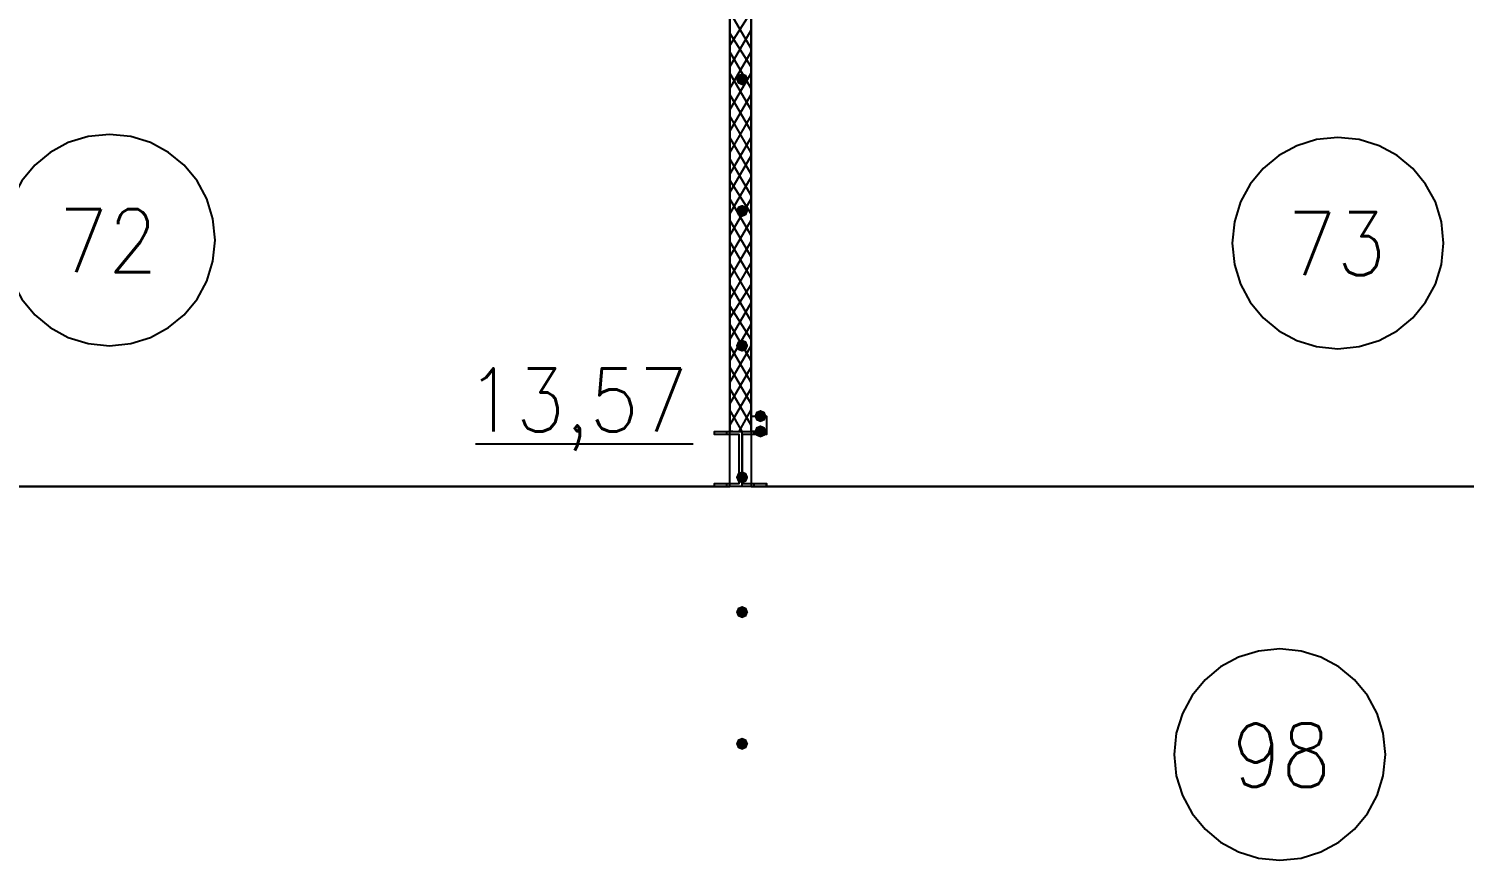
# Model space of a CAD drawing. Header units: millimetres. Extents: x 0 to 420, y 0 to 297.
# Drawn here: x 280.51 to 300.34, y 164.04 to 175.62 of the extents above; entities that cross this region are included whole.
import ezdxf

# ---------------------------------------------------------------- set-up
doc = ezdxf.new("R2010")
doc.units = ezdxf.units.MM
doc.layers.get('0').update_dxf_attribs({"linetype": 'CONTINUOUS'})
doc.styles.get("Standard").update_dxf_attribs({"font": 'STANDARD'})

msp = doc.modelspace()

# ---------------------------------------------------------------- hatches: boundary and pattern name
at = {"true_color": 0x000007}
for points in [[(290.449, 174.921333), (290.424129, 174.861537), (290.364333, 174.836667), (290.304537, 174.861537), (290.279667, 174.921333), (290.304537, 174.981129), (290.364333, 175.006), (290.424129, 174.981129)], [(290.449, 173.101), (290.424129, 173.041204), (290.364333, 173.016333), (290.304537, 173.041204), (290.279667, 173.101), (290.304537, 173.160796), (290.364333, 173.185667), (290.424129, 173.160796)], [(290.449, 171.238333), (290.424129, 171.178537), (290.364333, 171.153667), (290.304537, 171.178537), (290.279667, 171.238333), (290.304537, 171.298129), (290.364333, 171.323), (290.424129, 171.298129)], [(290.703, 170.264667), (290.678129, 170.204871), (290.618333, 170.18), (290.558538, 170.204871), (290.533667, 170.264667), (290.558537, 170.324462), (290.618333, 170.349333), (290.678129, 170.324463)], [(290.703, 170.053), (290.678129, 169.993204), (290.618333, 169.968333), (290.558538, 169.993204), (290.533667, 170.053), (290.558537, 170.112796), (290.618333, 170.137667), (290.678129, 170.112796)], [(290.449, 169.418), (290.424129, 169.358204), (290.364333, 169.333333), (290.304537, 169.358204), (290.279667, 169.418), (290.304537, 169.477796), (290.364333, 169.502667), (290.424129, 169.477796)], [(290.449, 167.555333), (290.424129, 167.495537), (290.364333, 167.470667), (290.304537, 167.495537), (290.279667, 167.555333), (290.304537, 167.615129), (290.364333, 167.64), (290.424129, 167.615129)], [(290.449, 165.735), (290.424129, 165.675204), (290.364333, 165.650333), (290.304537, 165.675204), (290.279667, 165.735), (290.304537, 165.794796), (290.364333, 165.819667), (290.424129, 165.794796)]]:
    msp.add_hatch(color=0, dxfattribs=at).paths.add_polyline_path(points, flags=0)

# ---------------------------------------------------------------- linework, layer by layer
at = {"color": 0, "true_color": 0x0000ab}
for points in [[(273.092333, 175.979667), (273.092333, 169.291), (290.195, 169.291), (290.195, 175.979667)], [(307.594, 175.979667), (290.491333, 175.979667), (290.491333, 169.291), (307.594, 169.291)]]:
    msp.add_lwpolyline(points, close=True, dxfattribs=at)
at = {"color": 0, "true_color": 0x000007}
for points in [[(290.195, 175.979667), (290.195, 170.053), (290.491333, 170.053)], [(290.491333, 170.053), (290.491333, 175.979667)], [(290.195, 175.387), (290.491333, 175.852667)], [(290.491333, 175.344667), (290.195, 175.852667)], [(290.195, 175.090667), (290.491333, 175.598667)], [(290.491333, 175.090667), (290.195, 175.556333)], [(290.195, 174.794333), (290.491333, 175.302333)], [(290.491333, 174.794333), (290.195, 175.302333)], [(290.195, 174.498), (290.491333, 175.006)], [(290.491333, 174.498), (290.195, 175.006)], [(290.195, 174.201667), (290.491333, 174.709667)], [(290.491333, 174.201667), (290.195, 174.709667)], [(290.195, 173.905333), (290.491333, 174.413333)], [(290.491333, 173.905333), (290.195, 174.413333)], [(283.083, 172.698833), (283.053328, 172.993175), (282.968227, 173.267326), (282.83357, 173.515413), (282.65523, 173.731563), (282.43908, 173.909903), (282.190993, 174.04456), (281.916842, 174.129661), (281.6225, 174.159333), (281.328158, 174.129661), (281.054007, 174.04456), (280.80592, 173.909903), (280.58977, 173.731563), (280.41143, 173.515413), (280.276773, 173.267326), (280.191672, 172.993175), (280.162, 172.698833)], [(290.195, 173.609), (290.491333, 174.117)], [(290.491333, 173.609), (290.195, 174.117)], [(300.058667, 172.6565), (300.028995, 172.950842), (299.943893, 173.224993), (299.809236, 173.47308), (299.630896, 173.68923), (299.414746, 173.86757), (299.166659, 174.002227), (298.892508, 174.087328), (298.598167, 174.117), (298.303825, 174.087328), (298.029674, 174.002227), (297.781587, 173.86757), (297.565437, 173.68923), (297.387097, 173.47308), (297.25244, 173.224993), (297.167339, 172.950842), (297.137667, 172.6565)], [(290.195, 173.355), (290.491333, 173.863)], [(290.491333, 173.312667), (290.195, 173.820667)], [(290.195, 173.058667), (290.491333, 173.566667)], [(290.491333, 173.058667), (290.195, 173.524333)], [(290.195, 172.762333), (290.491333, 173.270333)], [(290.491333, 172.762333), (290.195, 173.270333)], [(290.195, 172.466), (290.491333, 172.974)], [(290.491333, 172.466), (290.195, 172.974)], [(280.162, 172.698833), (280.191672, 172.404492), (280.276773, 172.130341), (280.41143, 171.882254), (280.58977, 171.666104), (280.80592, 171.487764), (281.054007, 171.353107), (281.328158, 171.268005), (281.6225, 171.238333), (281.916842, 171.268005), (282.190993, 171.353107), (282.43908, 171.487764), (282.65523, 171.666104), (282.83357, 171.882254), (282.968227, 172.130341), (283.053328, 172.404492), (283.083, 172.698833)], [(290.195, 172.169667), (290.491333, 172.677667)], [(290.491333, 172.169667), (290.195, 172.677667)], [(297.137667, 172.6565), (297.167339, 172.362158), (297.25244, 172.088007), (297.387097, 171.83992), (297.565437, 171.62377), (297.781587, 171.44543), (298.029674, 171.310773), (298.303825, 171.225672), (298.598167, 171.196), (298.892508, 171.225672), (299.166659, 171.310773), (299.414746, 171.44543), (299.630896, 171.62377), (299.809236, 171.83992), (299.943893, 172.088007), (300.028995, 172.362158), (300.058667, 172.6565)], [(290.195, 171.873333), (290.491333, 172.381333)], [(290.491333, 171.873333), (290.195, 172.381333)], [(290.195, 171.619333), (290.491333, 172.085)], [(290.491333, 171.577), (290.195, 172.085)], [(290.195, 171.323), (290.491333, 171.831)], [(290.491333, 171.323), (290.195, 171.788667)], [(290.195, 171.026667), (290.491333, 171.534667)], [(290.491333, 171.026667), (290.195, 171.534667)], [(290.195, 170.730333), (290.491333, 171.238333)], [(290.491333, 170.730333), (290.195, 171.238333)], [(290.195, 170.434), (290.491333, 170.942)], [(290.491333, 170.434), (290.195, 170.942)], [(290.195, 170.137667), (290.491333, 170.645667)], [(290.491333, 170.137667), (290.195, 170.645667)], [(290.364333, 170.053), (290.195, 170.349333)], [(290.322, 170.053), (290.491333, 170.349333)], [(289.983333, 170.010667), (289.983333, 170.053)], [(290.152667, 170.010667), (290.152667, 170.053)], [(290.237333, 170.053), (290.195, 170.053)], [(290.364333, 169.291), (290.364333, 170.053)], [(290.449, 170.053), (290.491333, 170.053)], [(290.533667, 170.010667), (290.533667, 170.053)], [(290.703, 170.010667), (290.703, 170.053)], [(286.681333, 169.883667), (289.687, 169.883667)], [(289.983333, 169.291), (289.983333, 169.333333)], [(290.152667, 169.291), (290.152667, 169.333333)], [(290.533667, 169.291), (290.533667, 169.333333)], [(290.703, 169.291), (290.703, 169.333333)], [(299.254333, 165.586833), (299.224661, 165.881175), (299.13956, 166.155326), (299.004903, 166.403413), (298.826563, 166.619563), (298.610413, 166.797903), (298.362326, 166.93256), (298.088175, 167.017661), (297.793833, 167.047333), (297.499492, 167.017661), (297.225341, 166.93256), (296.977254, 166.797903), (296.761104, 166.619563), (296.582764, 166.403413), (296.448107, 166.155326), (296.363005, 165.881175), (296.333333, 165.586833)], [(296.333333, 165.586833), (296.363005, 165.292492), (296.448107, 165.018341), (296.582764, 164.770254), (296.761104, 164.554104), (296.977254, 164.375764), (297.225341, 164.241107), (297.499492, 164.156005), (297.793833, 164.126333), (298.088175, 164.156005), (298.362326, 164.241107), (298.610413, 164.375764), (298.826563, 164.554104), (299.004903, 164.770254), (299.13956, 165.018341), (299.224661, 165.292492), (299.254333, 165.586833)]]:
    msp.add_lwpolyline(points, dxfattribs=at)
for points in [[(290.703, 170.053), (290.491333, 170.053), (290.491333, 170.264667), (290.703, 170.264667), (290.703, 170.053), (290.491333, 170.053), (290.491333, 170.264667), (290.703, 170.264667)], [(290.703, 169.291), (289.983333, 169.291), (289.983333, 169.333333), (290.322, 169.333333), (290.322, 170.010667), (289.983333, 170.010667), (289.983333, 170.053), (290.703, 170.053), (290.703, 170.010667), (290.364333, 170.010667), (290.364333, 169.333333), (290.703, 169.333333)]]:
    msp.add_lwpolyline(points, close=True, dxfattribs=at)
at = {"color": 0, "true_color": 0x000008}
msp.add_lwpolyline([(255.185333, 158.453667), (376.639667, 158.453667), (376.639667, 169.291), (255.185333, 169.291)], close=True, dxfattribs=at)

# ---------------------------------------------------------------- texts
at = {"color": 0, "true_color": 0x000007, "char_height": 0.872032, "attachment_point": 1}
for s, insert, width in [('72', (280.924007, 173.126367), 1.06581688), ('73', (297.89968, 173.084036), 1.06581688), ('13,57', (286.554326, 170.925029), 2.56764984), ('98', (297.13766, 166.014364), 1.06581688)]:
    msp.add_mtext(s, dxfattribs=dict(at, insert=insert, width=width))

doc.saveas('drawing.dxf')
